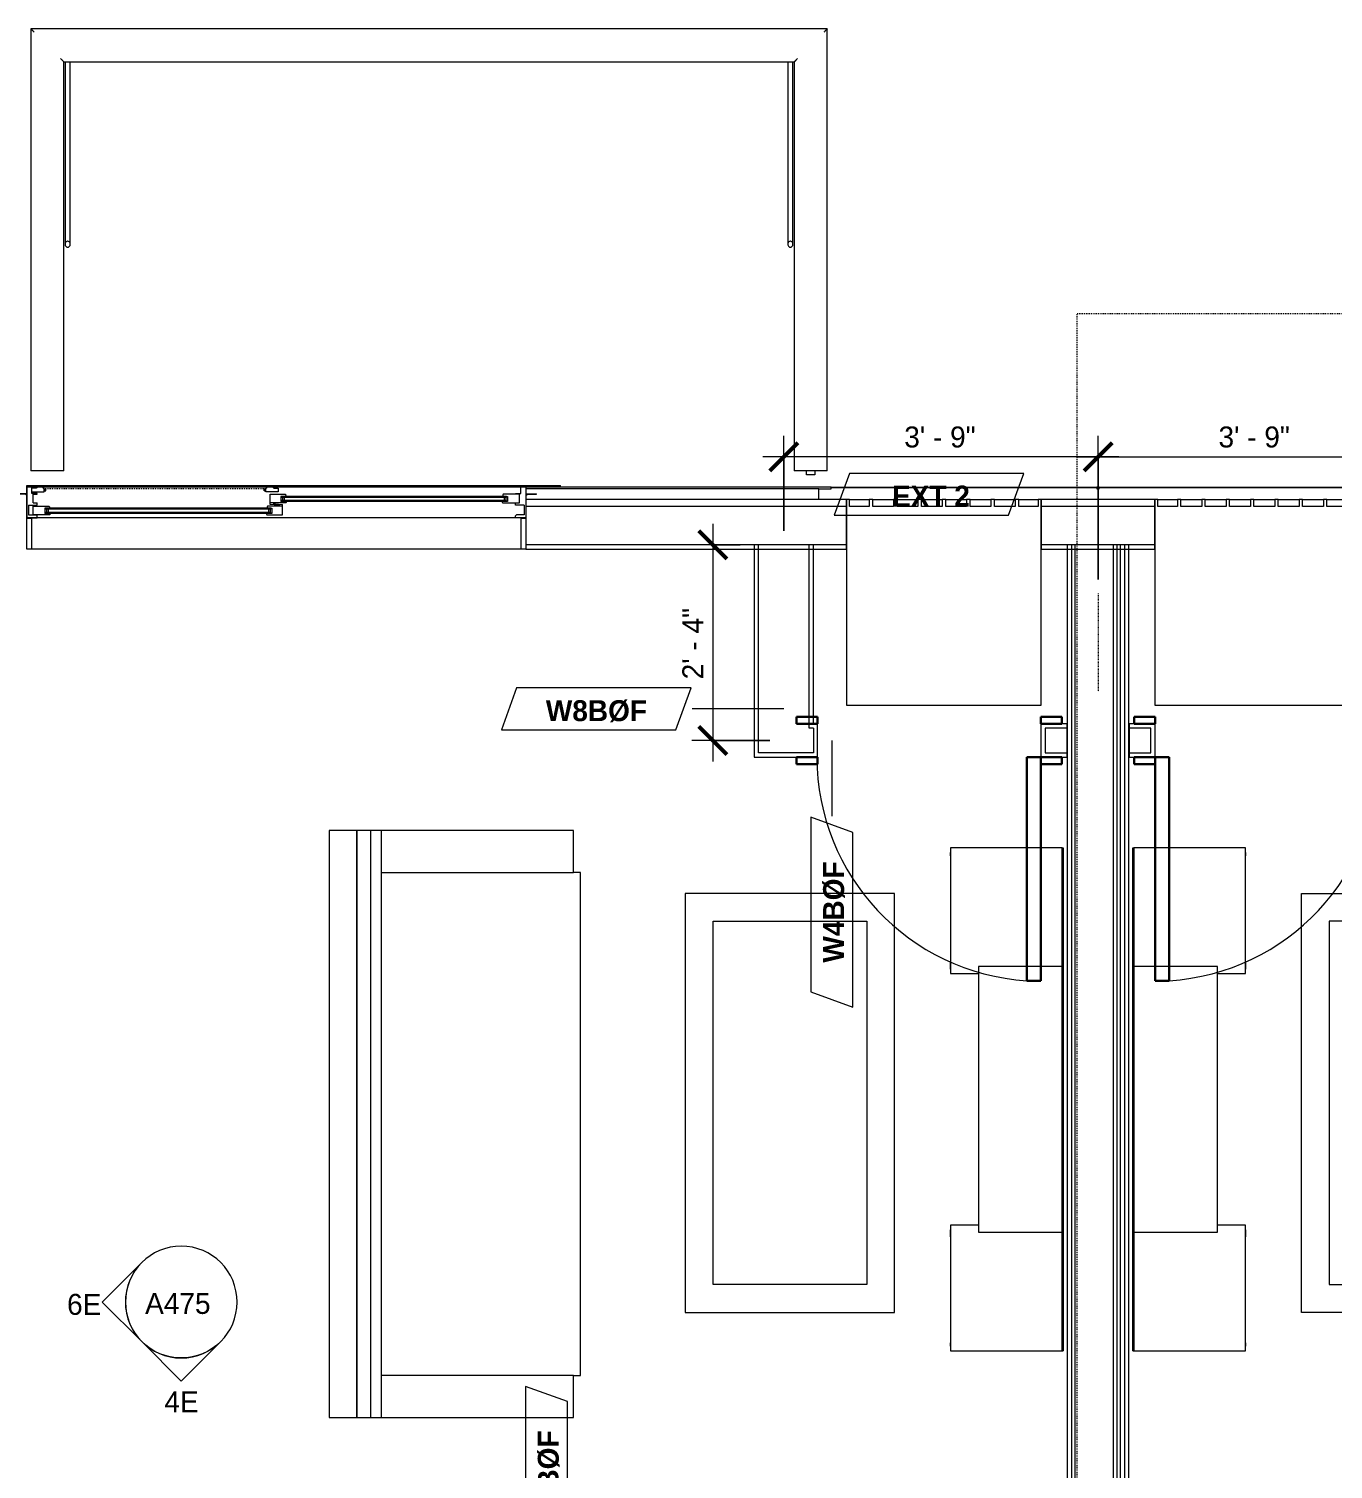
# Model space of a CAD drawing. Header units: inches. Extents: x -4010 to -1814, y 9846 to 12241.
# Drawn here: x -2867.8 to -2681, y 10710.8 to 10917 of the extents above; entities that cross this region are included whole.
import ezdxf

# ---------------------------------------------------------------- set-up
doc = ezdxf.new("R2010")
doc.units = ezdxf.units.IN
doc.header["$MEASUREMENT"] = 0
for name, pattern in [('Dash', [0.25, 0.125, -0.125]), ('Dash 3_32_', [0.1875, 0.09375, -0.09375]), ('Dash_2_', [0.25, 0.125, -0.125])]:
    doc.linetypes.add(name, pattern=pattern)
for name, color, linetype, lineweight in [('0-1', 7, 'Continuous', 5), ('0-2', 7, 'Continuous', 9), ('A-ANNO-DIMS', 211, 'Continuous', 9), ('A-ANNO-DIMS-32', 211, 'Continuous', 9), ('A-DETL-1', 90, 'Dash 3_32_', 18), ('A-DETL-GENF-1', 7, 'Continuous', 9), ('A-DETL-GENF-2', 92, 'Continuous', 18), ('A-DETL-GENF-HDLN-1', 7, 'Dash', 9), ('A-DETL-GENF-HDLN-2', 1, 'Continuous', 18), ('A-DOOR', 31, 'Continuous', 18), ('A-DOOR-1', 7, 'Continuous', 9), ('A-DOOR-3', 31, 'Continuous', 9), ('A-DOOR-4', 31, 'Continuous', 30), ('A-DOOR-FRAM-1', 7, 'Continuous', 9), ('A-DOOR-FRAM-3', 31, 'Continuous', 30), ('A-FLOR-HRAL-1', 7, 'Continuous', 9), ('A-GENM-1', 7, 'Continuous', 9), ('A-GLAZ-2', 7, 'Continuous', 9), ('A-WALL', 113, 'Continuous', 18), ('A-WALL-1', 7, 'Continuous', 9), ('A-WALL-2', 250, 'Continuous', 18), ('A-WALL-3', 113, 'Continuous', 9), ('A-WALL-IDEN', 211, 'Continuous', 9), ('G-ANNO-SYMB-3', 111, 'Continuous', 9), ('G-ANNO-SYMB-4', 111, 'Dash_2_', 9), ('I-FURN', 30, 'Continuous', 9), ('I-WALL-3', 7, 'Continuous', 9), ('I-WALL-4', 2, 'Continuous', 9), ('S-BEAM-1', 7, 'Continuous', 9)]:
    doc.layers.add(name, color=color, linetype=linetype, lineweight=lineweight)
doc.styles.add('Century Gothic', font='ufonts.com_century-gothic.ttf', dxfattribs={"height": 3})
doc.styles.add('Century Gothic_B_1', font='GOTHICB.TTF', dxfattribs={"height": 3})
doc.dimstyles.new('OD_1__HACK_2_1', dxfattribs={"dimscale": 12, "dimtxt": 3.132505, "dimasz": 0.333333, "dimexe": 0.25, "dimexo": 0.166667, "dimgap": 0.041667, "dimtad": 1, "dimdec": 4, "dimrnd": 0.0625, "dimzin": 3, "dimdsep": 46, "dimlunit": 4, "dimtxsty": 'Century Gothic', "dimblk1": 'OBLIQUE', "dimblk2": 'OBLIQUE', "dimsah": 1, "dimcen": 0.09, "dimdle": 0.25, "dimazin": 0, "dimtfac": 1, "dimtdec": 4, "dimtix": 1, "dimtmove": 0, "dimatfit": 3, "dimfxl": 1, "dimtvp": 1, "dimtfill": 1, "dimfrac": 2, "dimtolj": 1, "dimtzin": 0, "dimarcsym": 2})

# ---------------------------------------------------------------- blocks, each defined once
blk = doc.blocks.new('Perforated Panel at Magic-Pak - hvac panel - 3rd floor-2505075-UNIT PLANS - 2ND _ 3RD FLOOR')
at = {"layer": 'A-GLAZ-2'}
for p, q in [((-19.01, 4.44), (19.01, 4.44)), ((-19.01, 4.37), (-19.01, 4.44)), ((19.01, 4.37), (-19.01, 4.37)), ((19.01, 4.44), (19.01, 4.37))]:
    blk.add_line(p, q, dxfattribs=at)
blk = doc.blocks.new('V-Series_EWC4_SPVU_RFA_2015 - 2ND AND 3RD FLOOR-2226480-UNIT PLANS - 2ND _ 3RD FLOOR')
at = {"layer": 'A-GENM-1'}
for p, q in [((-3829.54, 11737.59), (-3858.97, 11737.59)), ((-3858.97, 11737.59), (-3858.97, 11737.15)), ((-3858.97, 11734.36), (-3858.97, 11737.15)), ((-3858.97, 11737.15), (-3857.97, 11737.15)), ((-3857.97, 11737.15), (-3857.97, 11734.36)), ((-3829.54, 11709.71), (-3829.54, 11737.59)), ((-3857.97, 11734.36), (-3858.97, 11734.36)), ((-3858.97, 11734.36), (-3858.97, 11733.86)), ((-3858.97, 11730.87), (-3858.97, 11733.86)), ((-3858.97, 11733.86), (-3857.97, 11733.86)), ((-3857.97, 11733.86), (-3857.97, 11730.87)), ((-3857.97, 11730.87), (-3858.97, 11730.87)), ((-3858.97, 11730.87), (-3858.97, 11730.37)), ((-3858.97, 11727.39), (-3858.97, 11730.37)), ((-3858.97, 11730.37), (-3857.97, 11730.37)), ((-3857.97, 11730.37), (-3857.97, 11727.39)), ((-3857.97, 11727.39), (-3858.97, 11727.39)), ((-3858.97, 11727.39), (-3858.97, 11726.89)), ((-3858.97, 11723.9), (-3858.97, 11726.89)), ((-3858.97, 11726.89), (-3857.97, 11726.89)), ((-3857.97, 11726.89), (-3857.97, 11723.9)), ((-3857.97, 11723.9), (-3858.97, 11723.9)), ((-3858.97, 11723.9), (-3858.97, 11723.4)), ((-3858.97, 11720.42), (-3858.97, 11723.4)), ((-3858.97, 11723.4), (-3857.97, 11723.4)), ((-3857.97, 11723.4), (-3857.97, 11720.42)), ((-3857.97, 11720.42), (-3858.97, 11720.42)), ((-3858.97, 11720.42), (-3858.97, 11719.92)), ((-3858.97, 11716.93), (-3858.97, 11719.92)), ((-3858.97, 11719.92), (-3857.97, 11719.92)), ((-3857.97, 11719.92), (-3857.97, 11716.93)), ((-3857.97, 11716.93), (-3858.97, 11716.93)), ((-3858.97, 11716.93), (-3858.97, 11716.43)), ((-3858.97, 11713.45), (-3858.97, 11716.43)), ((-3858.97, 11716.43), (-3857.97, 11716.43)), ((-3857.97, 11716.43), (-3857.97, 11713.45)), ((-3857.97, 11713.45), (-3858.97, 11713.45)), ((-3858.97, 11713.45), (-3858.97, 11712.95)), ((-3858.97, 11710.15), (-3858.97, 11712.95)), ((-3858.97, 11712.95), (-3857.97, 11712.95)), ((-3857.97, 11712.95), (-3857.97, 11710.15)), ((-3857.97, 11710.15), (-3858.97, 11710.15)), ((-3858.97, 11710.15), (-3858.97, 11709.71)), ((-3858.97, 11709.71), (-3829.54, 11709.71))]:
    blk.add_line(p, q, dxfattribs=at)
blk = doc.blocks.new('Railing - Baluster_01-V1-UNIT PLANS - 2ND _ 3RD FLOOR')
at = {"layer": 'A-FLOR-HRAL-1'}
for p, q in [((-0.59, 1.18), (0.59, 1.18)), ((-0.59, 0.59), (-0.59, 1.18)), ((0.59, 1.18), (0.59, 0.59))]:
    blk.add_line(p, q, dxfattribs=at)
blk = doc.blocks.new('Railing - Railing-2700268-UNIT PLANS - 2ND _ 3RD FLOOR')
at = {"layer": 'A-FLOR-HRAL-1'}
for p, q in [((-2753.5, 10917), (-2867.55, 10917)), ((-2867.55, 10917), (-2867.55, 10853.75)), ((-2753.5, 10853.75), (-2753.5, 10917)), ((-2862.82, 10912.28), (-2758.22, 10912.28)), ((-2862.82, 10853.75), (-2862.82, 10912.28)), ((-2758.22, 10912.28), (-2758.22, 10853.75)), ((-2867.08, 10853.75), (-2867.55, 10853.75)), ((-2863.3, 10853.75), (-2867.08, 10853.75)), ((-2862.82, 10853.75), (-2863.3, 10853.75)), ((-2757.75, 10853.75), (-2758.22, 10853.75)), ((-2753.97, 10853.75), (-2757.75, 10853.75)), ((-2753.5, 10853.75), (-2753.97, 10853.75))]:
    blk.add_line(p, q, dxfattribs=at)
for points, knots in [([(-2867.55, 10917), (-2867.55, 10917), (-2867.54, 10916.99), (-2867.51, 10916.97), (-2867.49, 10916.94), (-2867.46, 10916.91), (-2867.43, 10916.88), (-2867.4, 10916.86), (-2867.36, 10916.82), (-2867.32, 10916.77), (-2867.28, 10916.74), (-2867.25, 10916.7), (-2867.18, 10916.63), (-2867.12, 10916.57), (-2867.08, 10916.53)], [0, 0, 0, 0, 0.166667, 0.25, 0.333333, 0.416667, 0.458333, 0.5, 0.583333, 0.666667, 0.708333, 0.75, 0.833333, 1, 1, 1, 1]), ([(-2753.5, 10917), (-2753.5, 10917), (-2753.51, 10916.99), (-2753.53, 10916.97), (-2753.56, 10916.94), (-2753.59, 10916.91), (-2753.62, 10916.88), (-2753.64, 10916.86), (-2753.68, 10916.82), (-2753.73, 10916.77), (-2753.76, 10916.74), (-2753.8, 10916.7), (-2753.87, 10916.63), (-2753.93, 10916.57), (-2753.97, 10916.53)], [0, 0, 0, 0, 0.166667, 0.25, 0.333333, 0.416667, 0.458333, 0.5, 0.583333, 0.666667, 0.708333, 0.75, 0.833333, 1, 1, 1, 1]), ([(-2863.3, 10912.75), (-2863.25, 10912.71), (-2863.19, 10912.65), (-2863.11, 10912.57), (-2863.07, 10912.52), (-2863.03, 10912.49), (-2863, 10912.45), (-2862.97, 10912.42), (-2862.94, 10912.39), (-2862.91, 10912.37), (-2862.89, 10912.34), (-2862.86, 10912.31), (-2862.83, 10912.29), (-2862.82, 10912.28), (-2862.82, 10912.28)], [0, 0, 0, 0, 0.166667, 0.25, 0.333333, 0.375, 0.416667, 0.5, 0.541667, 0.583333, 0.666667, 0.75, 0.833333, 1, 1, 1, 1]), ([(-2757.75, 10912.75), (-2757.79, 10912.71), (-2757.85, 10912.65), (-2757.93, 10912.57), (-2757.98, 10912.52), (-2758.01, 10912.49), (-2758.05, 10912.45), (-2758.08, 10912.42), (-2758.11, 10912.39), (-2758.13, 10912.37), (-2758.16, 10912.34), (-2758.19, 10912.31), (-2758.21, 10912.29), (-2758.22, 10912.28), (-2758.22, 10912.28)], [0, 0, 0, 0, 0.166667, 0.25, 0.333333, 0.375, 0.416667, 0.5, 0.541667, 0.583333, 0.666667, 0.75, 0.833333, 1, 1, 1, 1])]:
    blk.add_open_spline(points, degree=3, knots=knots, dxfattribs=at)
at = {"rotation": 180}
blk.add_blockref('Railing - Baluster_01-V1-UNIT PLANS - 2ND _ 3RD FLOOR', (-2755.86, 10854.34), dxfattribs=at)
blk = doc.blocks.new('Walls 27 - Walls 1-2568288-UNIT PLANS - 2ND _ 3RD FLOOR')
at = {"layer": 'S-BEAM-1'}
for p, q in [((-2759.16, 10912.28), (-2759.16, 10886.18)), ((-2758.41, 10886.18), (-2758.41, 10912.28))]:
    blk.add_line(p, q, dxfattribs=at)
at = {"layer": 'S-BEAM-1', "flags": 128}
for points in [[(-2758.41, 10886.18), (-2758.42, 10886.28), (-2758.45, 10886.38), (-2758.5, 10886.47), (-2758.57, 10886.53), (-2758.65, 10886.58), (-2758.74, 10886.61), (-2758.83, 10886.61), (-2758.91, 10886.58), (-2758.99, 10886.53), (-2759.06, 10886.47), (-2759.11, 10886.38), (-2759.15, 10886.28), (-2759.16, 10886.18)], [(-2759.16, 10886.18), (-2759.15, 10886.08), (-2759.11, 10885.98), (-2759.06, 10885.89), (-2758.99, 10885.82), (-2758.91, 10885.77), (-2758.83, 10885.75), (-2758.74, 10885.75), (-2758.65, 10885.77), (-2758.57, 10885.82), (-2758.5, 10885.89), (-2758.45, 10885.98), (-2758.42, 10886.08), (-2758.41, 10886.18)]]:
    blk.add_lwpolyline(points, dxfattribs=at)
blk = doc.blocks.new('Walls 28 - Walls 1-2568307-UNIT PLANS - 2ND _ 3RD FLOOR')
at = {"layer": 'S-BEAM-1'}
for p, q in [((-2862.65, 10912.28), (-2862.65, 10886.18)), ((-2861.9, 10886.18), (-2861.9, 10912.28))]:
    blk.add_line(p, q, dxfattribs=at)
at = {"layer": 'S-BEAM-1', "flags": 128}
for points in [[(-2861.9, 10886.18), (-2861.91, 10886.28), (-2861.94, 10886.38), (-2861.99, 10886.47), (-2862.06, 10886.53), (-2862.14, 10886.58), (-2862.23, 10886.61), (-2862.32, 10886.61), (-2862.41, 10886.58), (-2862.49, 10886.53), (-2862.56, 10886.47), (-2862.61, 10886.38), (-2862.64, 10886.28), (-2862.65, 10886.18)], [(-2862.65, 10886.18), (-2862.64, 10886.08), (-2862.61, 10885.98), (-2862.56, 10885.89), (-2862.49, 10885.82), (-2862.41, 10885.77), (-2862.32, 10885.75), (-2862.23, 10885.75), (-2862.14, 10885.77), (-2862.06, 10885.82), (-2861.99, 10885.89), (-2861.94, 10885.98), (-2861.91, 10886.08), (-2861.9, 10886.18)]]:
    blk.add_lwpolyline(points, dxfattribs=at)
blk = doc.blocks.new('Door-Sliding-Marvin-2_Panel_Patio_Door-Essential - ESSPD60610 - 2nd floor-3095615-UNIT PLANS - 2ND _ 3RD FLOOR')
at = {"layer": 'A-DETL-GENF-1'}
for p, q in [((-32.87, -2.97), (-32.87, -2.52)), ((-32.61, -2.97), (-32.61, -2.52))]:
    blk.add_line(p, q, dxfattribs=at)
at = {"layer": 'A-DETL-GENF-2'}
for p, q in [((-35.75, 4.44), (-35.06, 4.44)), ((-35.75, -0.03), (-35.75, 4.44)), ((-35.06, 4.44), (-35.06, -0.03)), ((35.06, 4.44), (35.75, 4.44)), ((35.06, -0.03), (35.06, 4.44)), ((35.75, 4.44), (35.75, -0.03)), ((-35.06, -0.03), (-35.75, -0.03)), ((-35.75, -0.06), (-34.25, -0.06)), ((-35.75, -4.53), (-35.75, -0.06)), ((-35.5, -0.5), (-34.39, -0.5)), ((-35.5, -1.88), (-35.5, -0.5)), ((-35.5, -1.88), (-34.25, -1.88)), ((-34.39, -0.5), (-34.25, -0.35)), ((-34.25, -0.06), (-34.25, -0.35)), ((-34.25, -1.88), (-34.25, -2.19)), ((35.75, -0.03), (35.06, -0.03)), ((-37.25, -3.44), (-37.25, -3.48)), ((-35.91, -3.44), (-37.25, -3.44)), ((-35.75, -3.48), (-37.25, -3.48)), ((-35.75, -3.33), (-35.91, -3.33)), ((-35.91, -3.44), (-35.91, -3.33)), ((-34.25, -3.56), (-35, -3.56)), ((-35, -3.56), (-35, -4.53)), ((-32.41, -2.19), (-34.81, -2.19)), ((-34.81, -2.19), (-34.81, -3.44)), ((-34.81, -3.44), (-32.46, -3.44)), ((-34.25, -3.44), (-34.25, -3.56)), ((-33.09, -2.38), (-32.34, -2.38)), ((-33.09, -3.13), (-33.09, -2.38)), ((-32.38, -3.13), (-33.09, -3.13)), ((-32.98, -2.52), (-32.98, -2.38)), ((-32.98, -2.97), (-32.98, -3.13)), ((-32.46, -3.44), (-32.38, -3.13)), ((-32.34, -2.25), (-32.41, -2.19)), ((-32.34, -2.38), (-32.34, -2.25)), ((-35, -4.53), (-35.75, -4.53))]:
    blk.add_line(p, q, dxfattribs=at)
at = {"layer": 'A-DETL-GENF-HDLN-1'}
blk.add_line((1.75, -4.19), (33.01, -4.19), dxfattribs=at)
at = {"layer": 'A-DETL-GENF-HDLN-2'}
for p, q in [((1.34, -0.5), (-0.88, -0.5)), ((-0.88, -0.5), (-0.88, -1.97)), ((-0.88, -1.75), (1.29, -1.75)), ((0.24, -2.07), (-0.88, -1.97)), ((-0.24, -1.83), (-0.43, -1.83)), ((-0.43, -1.83), (-0.43, -1.93)), ((-0.43, -1.93), (0.43, -2.01)), ((-0.24, -1.76), (-0.24, -1.83)), ((-0.24, -1.87), (-0.24, -1.95)), ((-0.24, -1.87), (0.87, -1.97)), ((0.24, -2.07), (0.24, -1.99)), ((0.43, -2.11), (0.43, -2.01)), ((0.66, -1.44), (0.66, -0.69)), ((0.66, -0.69), (1.41, -0.69)), ((1.37, -1.44), (0.66, -1.44)), ((0.77, -0.83), (0.77, -0.69)), ((0.77, -1.29), (0.77, -1.44)), ((0.87, -1.97), (0.87, -3.44)), ((0.88, -1.29), (0.88, -0.83)), ((1.14, -1.29), (1.14, -0.83)), ((1.29, -1.75), (1.37, -1.44)), ((1.41, -0.56), (1.34, -0.5)), ((1.41, -0.69), (1.41, -0.56)), ((32.41, -0.56), (32.47, -0.5)), ((32.41, -0.69), (32.41, -0.56)), ((33.16, -0.69), (32.41, -0.69)), ((32.52, -1.75), (32.44, -1.44)), ((32.44, -1.44), (33.16, -1.44)), ((32.47, -0.5), (34.84, -0.5)), ((34.84, -1.75), (32.52, -1.75)), ((32.68, -1.29), (32.68, -0.83)), ((32.93, -1.29), (32.93, -0.83)), ((33.04, -0.83), (33.04, -0.69)), ((33.04, -1.29), (33.04, -1.44)), ((33.16, -1.44), (33.16, -0.69)), ((35.75, -0.06), (34.25, -0.06)), ((34.25, -0.06), (34.25, -0.35)), ((34.39, -0.5), (34.25, -0.35)), ((35.5, -1.88), (34.25, -1.88)), ((34.25, -1.88), (34.25, -2.19)), ((35.5, -0.5), (34.39, -0.5)), ((34.84, -0.5), (34.84, -1.75)), ((35.5, -1.88), (35.5, -0.5)), ((35.75, -4.53), (35.75, -0.06)), ((-32.87, -2.97), (-32.87, -2.52)), ((-32.61, -2.97), (-32.61, -2.52)), ((-1.41, -2.25), (-1.34, -2.19)), ((-1.41, -2.38), (-1.41, -2.25)), ((-0.66, -2.38), (-1.41, -2.38)), ((-1.29, -3.44), (-1.38, -3.13)), ((-1.38, -3.13), (-0.66, -3.13)), ((-1.34, -2.19), (0.87, -2.19)), ((0.87, -3.44), (-1.29, -3.44)), ((-1.14, -2.97), (-1.14, -2.52)), ((-0.88, -2.97), (-0.88, -2.52)), ((-0.77, -2.52), (-0.77, -2.38)), ((-0.77, -2.97), (-0.77, -3.13)), ((-0.66, -3.13), (-0.66, -2.38)), ((-0.24, -4.3), (-0.24, -3.78)), ((-0.24, -3.78), (1.51, -3.78)), ((0.24, -2.11), (0.43, -2.11)), ((0.24, -2.18), (0.24, -2.11)), ((1.51, -3.78), (1.51, -3.9)), ((1.51, -3.9), (1.75, -3.9)), ((1.51, -3.94), (1.51, -4.3)), ((1.71, -3.94), (1.51, -3.94)), ((1.64, -4.08), (1.64, -4.19)), ((1.64, -4.08), (1.71, -4.08)), ((1.71, -4.08), (1.71, -3.94)), ((1.75, -3.9), (1.75, -4.19)), ((33.25, -3.9), (33.01, -3.9)), ((33.01, -3.9), (33.01, -4.19)), ((33.05, -3.94), (33.25, -3.94)), ((33.05, -4.08), (33.05, -3.94)), ((33.12, -4.08), (33.05, -4.08)), ((33.12, -4.08), (33.12, -4.19)), ((33.25, -3.78), (33.25, -3.9)), ((35, -3.78), (33.25, -3.78)), ((33.25, -3.94), (33.25, -4.3)), ((34.81, -2.19), (34.25, -2.19)), ((34.81, -3.44), (34.25, -3.44)), ((34.25, -3.44), (34.25, -3.56)), ((34.25, -3.56), (35, -3.56)), ((34.81, -2.19), (34.81, -3.44)), ((35, -3.56), (35, -4.53)), ((35.75, -3.33), (35.9, -3.33)), ((35.75, -3.48), (37.25, -3.48)), ((35.9, -3.44), (35.9, -3.33)), ((35.9, -3.44), (37.25, -3.44)), ((37.25, -3.44), (37.25, -3.48)), ((0.34, -4.3), (-0.24, -4.3)), ((0.6, -4.61), (0.34, -4.3)), ((1.35, -4.61), (0.6, -4.61)), ((1.35, -4.3), (1.51, -4.3)), ((1.35, -4.3), (1.35, -4.61)), ((1.75, -4.19), (1.64, -4.19)), ((33.01, -4.19), (33.12, -4.19)), ((33.41, -4.3), (33.25, -4.3)), ((33.41, -4.3), (33.41, -4.61)), ((33.41, -4.61), (34.16, -4.61)), ((34.16, -4.61), (34.42, -4.3)), ((34.42, -4.3), (35, -4.3)), ((35, -4.53), (35.75, -4.53))]:
    blk.add_line(p, q, dxfattribs=at)
at = {"layer": 'A-DOOR'}
for p, q in [((0.77, -0.69), (33.04, -0.69)), ((0.77, -0.83), (33.04, -0.83)), ((0.77, -1.29), (33.04, -1.29)), ((0.77, -1.44), (33.04, -1.44)), ((-32.98, -2.38), (-0.77, -2.38)), ((-32.98, -2.52), (-0.77, -2.52)), ((-32.98, -2.97), (-0.77, -2.97)), ((-32.98, -3.13), (-0.77, -3.13))]:
    blk.add_line(p, q, dxfattribs=at)
at = {"layer": 'A-DOOR-1'}
for p, q in [((-40.68, -4.44), (35.75, -4.44)), ((-40.68, -4.44), (-40.68, -4.69)), ((35.75, -4.69), (-40.68, -4.69)), ((35.75, -4.44), (35.75, -4.69))]:
    blk.add_line(p, q, dxfattribs=at)
at = {"layer": 'A-DOOR-FRAM-1'}
for p, q in [((-35.75, -0.06), (35.75, -0.06)), ((-35.75, -4.53), (-35.75, -0.06)), ((35.75, -0.06), (35.75, -4.53)), ((35.75, -4.53), (-35.75, -4.53))]:
    blk.add_line(p, q, dxfattribs=at)
blk = doc.blocks.new('CTR - 1st Phase - Shell_rvt-1-UNIT PLANS - 2ND _ 3RD FLOOR')
at = {"layer": 'A-WALL-1'}
for p, q in [((-2752.94, 10851.39), (-2791.71, 10851.39)), ((-2754.69, 10849.64), (-2754.69, 10851.14)), ((-2754.69, 10851.14), (-2752.94, 10851.14)), ((-2752.94, 10851.14), (-2752.94, 10851.33)), ((-2714.54, 10851.39), (-2714.91, 10851.39)), ((-2714.91, 10851.33), (-2714.91, 10851.14)), ((-2714.91, 10851.14), (-2714.54, 10851.14)), ((-2714.54, 10851.14), (-2714.54, 10851.33)), ((-2750.72, 10849.64), (-2754.69, 10849.64)), ((-2750.72, 10842.51), (-2750.72, 10849.64)), ((-2706.6, 10849.64), (-2722.85, 10849.64)), ((-2722.85, 10849.64), (-2722.85, 10842.51)), ((-2706.6, 10842.51), (-2706.6, 10849.64)), ((-2796.64, 10847.01), (-2796.64, 10846.98)), ((-2797.32, 10842.51), (-2867.45, 10842.51)), ((-2796.64, 10842.51), (-2750.72, 10842.51)), ((-2722.85, 10842.51), (-2706.6, 10842.51))]:
    blk.add_line(p, q, dxfattribs=at)
at = {"layer": 'A-WALL-2'}
for p, q in [((-2754.69, 10851.14), (-2796.64, 10851.14)), ((-2754.69, 10849.64), (-2796.64, 10849.64)), ((-2750.72, 10848.64), (-2796.64, 10848.64)), ((-2706.6, 10848.64), (-2722.85, 10848.64)), ((-2750.72, 10843.14), (-2796.64, 10843.14)), ((-2706.6, 10843.14), (-2722.85, 10843.14))]:
    blk.add_line(p, q, dxfattribs=at)
at = {"layer": '0-2'}
for name, p in [('Railing - Railing-2700268-UNIT PLANS - 2ND _ 3RD FLOOR', (0, 0)), ('Walls 28 - Walls 1-2568307-UNIT PLANS - 2ND _ 3RD FLOOR', (0, 0)), ('Walls 27 - Walls 1-2568288-UNIT PLANS - 2ND _ 3RD FLOOR', (0, 0)), ('Perforated Panel at Magic-Pak - hvac panel - 3rd floor-2505075-UNIT PLANS - 2ND _ 3RD FLOOR', (-2733.92, 10846.95)), ('Perforated Panel at Magic-Pak - hvac panel - 3rd floor-2505075-UNIT PLANS - 2ND _ 3RD FLOOR', (-2695.52, 10846.95))]:
    blk.add_blockref(name, p, dxfattribs=at)
for name, p, rotation in [('Door-Sliding-Marvin-2_Panel_Patio_Door-Essential - ESSPD60610 - 2nd floor-3095615-UNIT PLANS - 2ND _ 3RD FLOOR', (-2832.39, 10846.95), 180), ('V-Series_EWC4_SPVU_RFA_2015 - 2ND AND 3RD FLOOR-2226480-UNIT PLANS - 2ND _ 3RD FLOOR', (-14460.44, 6990.67), 269.9999999999999), ('V-Series_EWC4_SPVU_RFA_2015 - 2ND AND 3RD FLOOR-2226480-UNIT PLANS - 2ND _ 3RD FLOOR', (-14416.31, 6990.67), 269.9999999999999)]:
    blk.add_blockref(name, p, dxfattribs=dict(at, rotation=rotation))
blk = doc.blocks.new('CTR - 1st Phase - Common Walls_rvt-1-UNIT PLANS - 2ND _ 3RD FLOOR')
at = {"layer": 'A-WALL-2'}
for p, q in [((-2718.54, 10843.14), (-2718.54, 10476.16)), ((-2718.04, 10843.14), (-2718.04, 10476.16)), ((-2712.54, 10843.14), (-2712.54, 10476.16)), ((-2712.04, 10843.14), (-2712.04, 10476.16)), ((-2711.54, 10843.14), (-2711.54, 10476.16)), ((-2710.91, 10843.14), (-2710.91, 10476.16))]:
    blk.add_line(p, q, dxfattribs=at)
at = {"layer": 'I-WALL-3'}
for p, q in [((-2710.29, 10843.14), (-2719.16, 10843.14)), ((-2719.16, 10843.14), (-2719.16, 10476.16)), ((-2710.29, 10476.16), (-2710.29, 10843.14))]:
    blk.add_line(p, q, dxfattribs=at)
blk = doc.blocks.new('Entertainment_Center_14771 - Entertainment_Center_14771-3403083-UNIT PLANS - 2ND _ 3RD FLOOR')
at = {"layer": 'I-FURN'}
for p, q in [((-18, 10), (-36, 10)), ((-36, 10), (-36, -6)), ((-34.85, 10.03), (-35.34, 10.03)), ((-35.34, 10.03), (-35.34, 10)), ((-34.85, 10), (-34.85, 10.03)), ((-18.66, 10.03), (-19.66, 10.03)), ((-19.66, 10.03), (-19.66, 10)), ((-18.66, 10), (-18.66, 10.03)), ((-18, 6), (-18, 10)), ((36, 10), (18, 10)), ((18, 10), (18, 6)), ((18.66, 10.03), (18.66, 10)), ((19.66, 10.03), (18.66, 10.03)), ((19.66, 10), (19.66, 10.03)), ((35.34, 10.03), (34.85, 10.03)), ((34.85, 10.03), (34.85, 10)), ((35.34, 10), (35.34, 10.03)), ((36, -6), (36, 10)), ((19, 6), (-19, 6)), ((-19, 6), (-19, -6)), ((19, -6), (19, 6)), ((-36, -6), (-19, -6)), ((-36, -6.12), (-36, -6)), ((-36, -6), (-19, -6)), ((-19, -6.12), (-36, -6.12)), ((-19, -6), (19, -6)), ((-19, -6.12), (-19, -6)), ((-19, -6), (19, -6)), ((19, -6.12), (-19, -6.12)), ((19, -6), (36, -6)), ((19, -6), (19, -6.12)), ((19, -6), (36, -6)), ((36, -6.12), (19, -6.12)), ((36, -6.12), (36, -6))]:
    blk.add_line(p, q, dxfattribs=at)
blk = doc.blocks.new('Table-Coffee - one-1372853-UNIT PLANS - 2ND _ 3RD FLOOR')
at = {"layer": 'I-FURN'}
for p, q in [((-29.28, 11.25), (30.72, 11.25)), ((-29.28, -18.75), (-29.28, 11.25)), ((30.72, 11.25), (30.72, -18.75)), ((26.72, 7.25), (-25.28, 7.25)), ((-25.28, 7.25), (-25.28, -14.75)), ((26.72, -14.75), (26.72, 7.25)), ((-25.28, -14.75), (26.72, -14.75)), ((30.72, -18.75), (-29.28, -18.75))]:
    blk.add_line(p, q, dxfattribs=at)
blk = doc.blocks.new('Entertainment_Center_14771 - Entertainment_Center_14771-1352616-UNIT PLANS - 2ND _ 3RD FLOOR')
at = {"layer": 'I-FURN'}
for p, q in [((-36, 6.12), (-19, 6.12)), ((-36, 6), (-36, 6.12)), ((-19, 6), (-36, 6)), ((-19, 6), (-36, 6)), ((-36, 6), (-36, -10)), ((-19, 6.12), (19, 6.12)), ((-19, 6), (-19, 6.12)), ((19, 6), (-19, 6)), ((19, 6), (-19, 6)), ((-19, 6), (-19, -6)), ((19, 6.12), (36, 6.12)), ((19, 6.12), (19, 6)), ((36, 6), (19, 6)), ((19, -6), (19, 6)), ((36, 6), (19, 6)), ((36, 6), (36, 6.12)), ((36, -10), (36, 6)), ((-19, -6), (19, -6)), ((-18, -10), (-18, -6)), ((18, -6), (18, -10)), ((-36, -10), (-18, -10)), ((-35.34, -10), (-35.34, -10.03)), ((-35.34, -10.03), (-34.85, -10.03)), ((-34.85, -10.03), (-34.85, -10)), ((-19.66, -10), (-19.66, -10.03)), ((-19.66, -10.03), (-18.66, -10.03)), ((-18.66, -10.03), (-18.66, -10)), ((18, -10), (36, -10)), ((18.66, -10), (18.66, -10.03)), ((18.66, -10.03), (19.66, -10.03)), ((19.66, -10.03), (19.66, -10)), ((34.85, -10), (34.85, -10.03)), ((34.85, -10.03), (35.34, -10.03)), ((35.34, -10.03), (35.34, -10))]:
    blk.add_line(p, q, dxfattribs=at)
blk = doc.blocks.new('Couch-Both_Arms-Generic - 1-1352606-UNIT PLANS - 2ND _ 3RD FLOOR')
at = {"layer": 'I-FURN'}
for p, q in [((42, 17.5), (-42, 17.5)), ((-42, 17.5), (-42, 13.5)), ((42, 13.5), (42, 17.5)), ((-42, 13.5), (42, 13.5)), ((42, 13.5), (-42, 13.5)), ((-42, 13.5), (-42, 10)), ((42, 10), (42, 13.5)), ((-42, 11.5), (42, 11.5)), ((-42, 10), (-42, -17.5)), ((-42, 10), (42, 10)), ((-36, -17.5), (-36, 10)), ((36, 10), (36, -17.5)), ((42, -17.5), (42, 10)), ((-42, -17.5), (-36, -17.5)), ((-36, -17.5), (-36, -18.5)), ((-36, -18.5), (36, -18.5)), ((36, -18.5), (36, -17.5)), ((36, -17.5), (42, -17.5))]:
    blk.add_line(p, q, dxfattribs=at)
blk = doc.blocks.new('Table-Coffee - one-1352608-UNIT PLANS - 2ND _ 3RD FLOOR')
at = {"layer": 'I-FURN'}
for p, q in [((30.72, 18.75), (-29.28, 18.75)), ((-29.28, 18.75), (-29.28, -11.25)), ((30.72, -11.25), (30.72, 18.75)), ((-25.28, -7.25), (-25.28, 14.75)), ((-25.28, 14.75), (26.72, 14.75)), ((26.72, 14.75), (26.72, -7.25)), ((26.72, -7.25), (-25.28, -7.25)), ((-29.28, -11.25), (30.72, -11.25))]:
    blk.add_line(p, q, dxfattribs=at)
blk = doc.blocks.new('SWING - SINGLE - FLUSH - 32_ x 80_ - MAGIC PAK DOOR - ACOUSTICAL SEAL-3931467-UNIT PLANS - 2ND _ 3RD FLOOR')
at = {"layer": 'A-DOOR-3'}
blk.add_arc((16, 2.37), 32.07, 93.5759, 180, dxfattribs=at)
at = {"layer": 'A-DOOR-4'}
for p, q in [((14, 2.37), (14, 34.38)), ((16, 34.38), (14, 34.38)), ((16, 2.37), (16, 34.38)), ((16, 2.37), (14, 2.37))]:
    blk.add_line(p, q, dxfattribs=at)
at = {"layer": 'A-DOOR-FRAM-3'}
for p, q in [((-16, 3.37), (-19, 3.37)), ((-19, 3.37), (-19, 2.37)), ((-19, 2.37), (-16, 2.37)), ((-16, 2.37), (-16, 3.37)), ((19, 3.37), (16, 3.37)), ((16, 3.37), (16, 2.37)), ((16, 2.37), (19, 2.37)), ((19, 2.37), (19, 3.37)), ((-16, -2.38), (-19, -2.38)), ((-19, -2.38), (-19, -3.38)), ((-19, -3.38), (-16, -3.38)), ((-16, -3.38), (-16, -2.38)), ((19, -2.38), (16, -2.38)), ((16, -2.38), (16, -3.38)), ((16, -3.38), (19, -3.38)), ((19, -3.38), (19, -2.38))]:
    blk.add_line(p, q, dxfattribs=at)
blk = doc.blocks.new('SWING - SINGLE - FLUSH - 32_ x 80_ - MAGIC PAK DOOR - ACOUSTICAL SEAL-3930378-UNIT PLANS - 2ND _ 3RD FLOOR')
at = {"layer": 'A-DOOR-3'}
blk.add_arc((16, -2.37), 32.07, 180, 266.4241, dxfattribs=at)
at = {"layer": 'A-DOOR-4'}
for p, q in [((14, -2.37), (14, -34.38)), ((16, -2.37), (14, -2.37)), ((16, -2.37), (16, -34.38)), ((16, -34.38), (14, -34.38))]:
    blk.add_line(p, q, dxfattribs=at)
at = {"layer": 'A-DOOR-FRAM-3'}
for p, q in [((-19, 2.38), (-19, 3.38)), ((-19, 3.38), (-16, 3.38)), ((-16, 2.38), (-19, 2.38)), ((-16, 3.38), (-16, 2.38)), ((16, 2.38), (16, 3.38)), ((16, 3.38), (19, 3.38)), ((19, 2.38), (16, 2.38)), ((19, 3.38), (19, 2.38)), ((-19, -2.37), (-16, -2.37)), ((-19, -3.37), (-19, -2.37)), ((-16, -3.37), (-19, -3.37)), ((-16, -2.37), (-16, -3.37)), ((16, -2.37), (19, -2.37)), ((16, -3.37), (16, -2.37)), ((19, -3.37), (16, -3.37)), ((19, -2.37), (19, -3.37))]:
    blk.add_line(p, q, dxfattribs=at)
blk = doc.blocks.new('Elevation - Filled Arrow-152140-UNIT PLANS - 2ND _ 3RD FLOOR')
at = {"layer": 'G-ANNO-SYMB-3'}
for start, end in [(360, 180), (180, 360)]:
    blk.add_arc((0, 0), 0.25, start, end, dxfattribs=at)
blk = doc.blocks.new('Elevation - Filled Arrow-151867-UNIT PLANS - 2ND _ 3RD FLOOR')
at = {"layer": 'G-ANNO-SYMB-3'}
for p, q in [((0, 0.3536), (-0.1768, 0.1768)), ((0.1768, 0.1768), (0, 0.3536))]:
    blk.add_line(p, q, dxfattribs=at)
blk.add_arc((0, 0), 0.25, 45, 135, dxfattribs=at)
blk = doc.blocks.new('DIMBLOCK282-UNIT PLANS - 2ND _ 3RD FLOOR')
at = {"layer": 'A-ANNO-DIMS-32'}
for p, q in [((-2714.72, 10838.16), (-2714.72, 10858.74)), ((-2669.72, 10845.13), (-2669.72, 10858.74)), ((-2717.72, 10855.74), (-2666.72, 10855.74)), ((-2714.72, 10855.74), (-2714.72, 10838.16)), ((-2669.72, 10855.74), (-2669.72, 10845.13))]:
    blk.add_line(p, q, dxfattribs=at)
at = {"layer": 'A-ANNO-DIMS-32', "lineweight": 50}
for p, q in [((-2714.72, 10855.74), (-2712.72, 10857.74)), ((-2669.72, 10855.74), (-2667.72, 10857.74)), ((-2714.72, 10855.74), (-2716.72, 10853.74)), ((-2669.72, 10855.74), (-2671.72, 10853.74))]:
    blk.add_line(p, q, dxfattribs=at)
at = {"layer": 'A-ANNO-DIMS-32', "color": 0, "insert": (-2697.47, 10860.08), "char_height": 3, "width": 12.5897, "attachment_point": 1, "line_spacing_factor": 0.984502, "style": 'Century Gothic', "bg_fill": 3, "box_fill_scale": 1.25, "bg_fill_color": 256, "bg_fill_true_color": 13158600, "bg_fill_transparency": 0}
blk.add_mtext('3\' - 9"', dxfattribs=at)
blk = doc.blocks.new('_Oblique')
at = {"color": 0, "linetype": 'ByBlock', "lineweight": -2}
blk.add_line((-0.5, -0.5), (0.5, 0.5), dxfattribs=at)
blk = doc.blocks.new('DIMBLOCK283-UNIT PLANS - 2ND _ 3RD FLOOR')
at = {"layer": 'A-ANNO-DIMS-32'}
for p, q in [((-2759.72, 10845.13), (-2759.72, 10858.74)), ((-2714.72, 10838.16), (-2714.72, 10858.74)), ((-2711.72, 10855.74), (-2762.72, 10855.74)), ((-2759.72, 10855.74), (-2759.72, 10845.13)), ((-2714.72, 10855.74), (-2714.72, 10838.16))]:
    blk.add_line(p, q, dxfattribs=at)
at = {"layer": 'A-ANNO-DIMS-32', "lineweight": 50}
for p, q in [((-2759.72, 10855.74), (-2757.72, 10857.74)), ((-2714.72, 10855.74), (-2712.72, 10857.74)), ((-2759.72, 10855.74), (-2761.72, 10853.74)), ((-2714.72, 10855.74), (-2716.72, 10853.74))]:
    blk.add_line(p, q, dxfattribs=at)
at = {"layer": 'A-ANNO-DIMS-32', "color": 0, "insert": (-2742.47, 10860.08), "char_height": 3, "width": 12.5897, "attachment_point": 1, "line_spacing_factor": 0.984502, "style": 'Century Gothic', "bg_fill": 3, "box_fill_scale": 1.25, "bg_fill_color": 256, "bg_fill_true_color": 13158600, "bg_fill_transparency": 0}
blk.add_mtext('3\' - 9"', dxfattribs=at)
blk = doc.blocks.new('DIMBLOCK309-UNIT PLANS - 2ND _ 3RD FLOOR')
at = {"layer": 'A-ANNO-DIMS-32', "lineweight": 50}
for p, q in [((-2769.9, 10843.13), (-2771.9, 10845.13)), ((-2769.9, 10843.13), (-2767.9, 10841.13)), ((-2769.9, 10815.13), (-2771.9, 10817.13)), ((-2769.9, 10815.13), (-2767.9, 10813.13))]:
    blk.add_line(p, q, dxfattribs=at)
at = {"layer": 'A-ANNO-DIMS-32'}
for p, q in [((-2769.9, 10846.13), (-2769.9, 10812.13)), ((-2765.97, 10843.13), (-2772.9, 10843.13)), ((-2769.9, 10843.13), (-2765.97, 10843.13)), ((-2761.72, 10815.13), (-2772.9, 10815.13)), ((-2769.9, 10815.13), (-2761.72, 10815.13))]:
    blk.add_line(p, q, dxfattribs=at)
at = {"layer": 'A-ANNO-DIMS-32', "color": 0, "insert": (-2774.25, 10823.89), "char_height": 3, "width": 12.5897, "attachment_point": 1, "rotation": 90, "line_spacing_factor": 0.984502, "style": 'Century Gothic', "bg_fill": 3, "box_fill_scale": 1.25, "bg_fill_color": 256, "bg_fill_true_color": 13158600, "bg_fill_transparency": 0}
blk.add_mtext('2\' - 4"', dxfattribs=at)
blk = doc.blocks.new('Wall Tag - Arch Wall-3956453-UNIT PLANS - 2ND _ 3RD FLOOR')
at = {"layer": 'A-WALL-IDEN'}
for p, q in [((-0.3561, 0.0937), (-0.4244, -0.0937)), ((0.4244, 0.0937), (-0.3561, 0.0937)), ((0.3561, -0.0937), (0.4244, 0.0937)), ((-0.4244, -0.0937), (0.3561, -0.0937))]:
    blk.add_line(p, q, dxfattribs=at)

msp = doc.modelspace()

# ---------------------------------------------------------------- linework, layer by layer
at = {"layer": 'A-DETL-1'}
msp.add_line((-2714.72374, 10836.15893), (-2714.72374, 10822.15893), dxfattribs=at)
msp.add_line((-2714.72374, 10836.15893), (-2714.72374, 10822.15893), dxfattribs=at)
at = {"layer": 'A-WALL'}
for p, q in [((-2763.34874, 10813.38481), (-2763.34874, 10843.13481)), ((-2756.09874, 10816.88481), (-2756.09874, 10843.13481)), ((-2755.47374, 10816.88481), (-2756.09874, 10816.88481)), ((-2719.16124, 10816.88481), (-2722.28624, 10816.88481)), ((-2722.28624, 10816.88481), (-2722.28624, 10813.38481)), ((-2707.16124, 10816.88481), (-2710.28624, 10816.88481)), ((-2707.16124, 10813.38481), (-2707.16124, 10816.88481)), ((-2755.47374, 10813.38481), (-2763.34874, 10813.38481)), ((-2722.28624, 10813.38481), (-2719.16124, 10813.38481)), ((-2710.28624, 10813.38481), (-2707.16124, 10813.38481))]:
    msp.add_line(p, q, dxfattribs=at)
at = {"layer": 'A-WALL-3'}
for p, q in [((-2754.91124, 10817.50981), (-2755.47374, 10817.50981)), ((-2754.91124, 10812.75981), (-2754.91124, 10817.50981)), ((-2719.16124, 10817.50981), (-2722.91124, 10817.50981)), ((-2722.91124, 10817.50981), (-2722.91124, 10812.75981)), ((-2719.16124, 10812.75981), (-2719.16124, 10817.50981)), ((-2706.53624, 10817.50981), (-2710.28624, 10817.50981)), ((-2710.28624, 10817.50981), (-2710.28624, 10812.75981)), ((-2706.53624, 10812.75981), (-2706.53624, 10817.50981)), ((-2755.47374, 10816.88481), (-2755.47374, 10813.38481)), ((-2755.47374, 10812.75981), (-2754.91124, 10812.75981)), ((-2722.91124, 10812.75981), (-2719.16124, 10812.75981)), ((-2710.28624, 10812.75981), (-2706.53624, 10812.75981))]:
    msp.add_line(p, q, dxfattribs=at)
at = {"layer": 'A-WALL-IDEN'}
msp.add_line((-2752.84489, 10815.13481), (-2752.84489, 10804.29165), dxfattribs=at)
at = {"layer": 'G-ANNO-SYMB-4'}
for p, q in [((-2717.72374, 10876.24544), (-2510.12374, 10876.24544)), ((-2717.72374, 10450.7894), (-2717.72374, 10876.24544))]:
    msp.add_line(p, q, dxfattribs=at)
at = {"layer": 'I-WALL-4'}
for p, q in [((-2763.97374, 10843.13481), (-2763.97374, 10812.75981)), ((-2755.47374, 10843.13481), (-2763.97374, 10843.13481)), ((-2755.47374, 10817.50981), (-2755.47374, 10843.13481)), ((-2763.97374, 10812.75981), (-2755.47374, 10812.75981))]:
    msp.add_line(p, q, dxfattribs=at)

# ---------------------------------------------------------------- block references
at = {"layer": '0-1'}
for name in ['CTR - 1st Phase - Common Walls_rvt-1-UNIT PLANS - 2ND _ 3RD FLOOR', 'CTR - 1st Phase - Shell_rvt-1-UNIT PLANS - 2ND _ 3RD FLOOR']:
    msp.add_blockref(name, (0, 0), dxfattribs=at)
at = {"layer": 'A-DOOR-3'}
msp.add_blockref('SWING - SINGLE - FLUSH - 32_ x 80_ - MAGIC PAK DOOR - ACOUSTICAL SEAL-3930378-UNIT PLANS - 2ND _ 3RD FLOOR', (-2738.91124, 10815.13481), dxfattribs=at)
at = {"layer": 'A-DOOR-3', "rotation": 180}
msp.add_blockref('SWING - SINGLE - FLUSH - 32_ x 80_ - MAGIC PAK DOOR - ACOUSTICAL SEAL-3931467-UNIT PLANS - 2ND _ 3RD FLOOR', (-2690.53624, 10815.13481), dxfattribs=at)
at = {"layer": 'A-WALL-IDEN', "xscale": 31.99999999999999, "yscale": 31.99999999999999, "zscale": 31.99999999999999, "rotation": 89.99999999999991}
for p in [(-2752.84489, 10790.55995), (-2793.70391, 10709.10967)]:
    msp.add_blockref('Wall Tag - Arch Wall-3956453-UNIT PLANS - 2ND _ 3RD FLOOR', p, dxfattribs=at)
at = {"layer": 'G-ANNO-SYMB-3', "xscale": 31.99999999999999, "yscale": 31.99999999999999, "zscale": 31.99999999999999}
msp.add_blockref('Elevation - Filled Arrow-152140-UNIT PLANS - 2ND _ 3RD FLOOR', (-2846.00797, 10734.75795), dxfattribs=at)
at = {"layer": 'G-ANNO-SYMB-3', "xscale": 31.99999999999999, "yscale": 31.99999999999999, "zscale": 31.99999999999999, "rotation": 89.9999999999983}
msp.add_blockref('Elevation - Filled Arrow-151867-UNIT PLANS - 2ND _ 3RD FLOOR', (-2846.00797, 10734.75795), dxfattribs=at)
at = {"layer": 'G-ANNO-SYMB-3', "extrusion": (0, 0, -1), "xscale": 31.99999999999999, "yscale": 31.99999999999999, "zscale": 31.99999999999999, "rotation": 180}
msp.add_blockref('Elevation - Filled Arrow-151867-UNIT PLANS - 2ND _ 3RD FLOOR', (2846.00797, 10734.75795), dxfattribs=at)
at = {"layer": 'I-FURN'}
for name, p, rotation in [('Couch-Both_Arms-Generic - 1-1352606-UNIT PLANS - 2ND _ 3RD FLOOR', (-2807.34874, 10760.25961), 89.9999999999797), ('Entertainment_Center_14771 - Entertainment_Center_14771-1352616-UNIT PLANS - 2ND _ 3RD FLOOR', (-2725.84874, 10763.76988), 269.9999999999737), ('Entertainment_Center_14771 - Entertainment_Center_14771-3403083-UNIT PLANS - 2ND _ 3RD FLOOR', (-2703.59874, 10763.76988), 270.0000000000263), ('Table-Coffee - one-1352608-UNIT PLANS - 2ND _ 3RD FLOOR', (-2762.5972, 10763.97874), 269.9999999999835), ('Table-Coffee - one-1372853-UNIT PLANS - 2ND _ 3RD FLOOR', (-2666.85027, 10763.97874), 270.0000000000165)]:
    msp.add_blockref(name, p, dxfattribs=dict(at, rotation=rotation))

# ---------------------------------------------------------------- texts
at = {"layer": 'A-WALL-IDEN', "insert": (-2793.79858, 10820.90615), "char_height": 3, "width": 17.372, "attachment_point": 1, "style": 'Century Gothic_B_1'}
msp.add_mtext('W8BØF', dxfattribs=at)
at = {"layer": 'A-WALL-IDEN', "char_height": 3, "width": 17.372, "attachment_point": 1, "rotation": 90, "style": 'Century Gothic_B_1'}
for insert in [(-2754.09242, 10783.34403), (-2794.95145, 10701.89375)]:
    msp.add_mtext('W4BØF', dxfattribs=dict(at, insert=insert))
at = {"layer": 'G-ANNO-SYMB-3', "char_height": 3, "attachment_point": 1, "style": 'Century Gothic'}
for s, insert, width in [('6E', (-2862.36099, 10735.92996), 5.555), ('A475', (-2851.18392, 10736.06438), 12.221), ('4E', (-2848.42232, 10721.99129), 5.555)]:
    msp.add_mtext(s, dxfattribs=dict(at, insert=insert, width=width))

# ---------------------------------------------------------------- next in the draw order: dimensions: what is measured, and where the dimension line sits
at = {"layer": 'A-ANNO-DIMS'}
dim = msp.add_linear_dim(base=(-2669.72374, 10855.73869), p1=(-2714.72374, 10836.15893), p2=(-2669.72374, 10843.13481), dimstyle='OD_1__HACK_2_1', override={"dimpost": '<>', "dimfxl": 45.537488}, dxfattribs=at)
dim.commit()
dim.dimension.update_dxf_attribs({"geometry": 'DIMBLOCK282-UNIT PLANS - 2ND _ 3RD FLOOR', "text_midpoint": (-2692.22374, 10857.81415)})

# ---------------------------------------------------------------- next in the draw order: dimensions: what is measured, and where the dimension line sits
dim = msp.add_linear_dim(base=(-2759.72374, 10855.73869), p1=(-2714.72374, 10836.15893), p2=(-2759.72374, 10843.13481), angle=0, dimstyle='OD_1__HACK_2_1', override={"dimpost": '<>', "dimfxl": 45.537488}, dxfattribs=at)
dim.commit()
dim.dimension.update_dxf_attribs({"geometry": 'DIMBLOCK283-UNIT PLANS - 2ND _ 3RD FLOOR', "text_midpoint": (-2737.22374, 10857.81415)})

# ---------------------------------------------------------------- next in the draw order: block references
at = {"layer": 'A-WALL-IDEN', "xscale": 31.99999999999999, "yscale": 31.99999999999999, "zscale": 31.99999999999999}
msp.add_blockref('Wall Tag - Arch Wall-3956453-UNIT PLANS - 2ND _ 3RD FLOOR', (-2738.92374, 10850.36991), dxfattribs=at)

# ---------------------------------------------------------------- next in the draw order: texts
at = {"layer": 'A-WALL-IDEN', "insert": (-2744.2247, 10851.61745), "char_height": 3, "width": 12.726, "attachment_point": 1, "style": 'Century Gothic_B_1'}
msp.add_mtext('EXT 2', dxfattribs=at)

# ---------------------------------------------------------------- next in the draw order: dimensions: what is measured, and where the dimension line sits
at = {"layer": 'A-ANNO-DIMS'}
dim = msp.add_linear_dim(base=(-2769.90181, 10815.13481), p1=(-2763.97374, 10843.13481), p2=(-2759.72374, 10815.13481), angle=90, dimstyle='OD_1__HACK_2_1', override={"dimpost": '<>', "dimfxl": 28.320708}, dxfattribs=at)
dim.commit()
dim.dimension.update_dxf_attribs({"geometry": 'DIMBLOCK309-UNIT PLANS - 2ND _ 3RD FLOOR', "text_midpoint": (-2771.93954, 10829.13481)})

# ---------------------------------------------------------------- next in the draw order: linework, layer by layer
at = {"layer": 'A-WALL-IDEN'}
msp.add_line((-2759.72374, 10819.65862), (-2772.85096, 10819.65862), dxfattribs=at)

# ---------------------------------------------------------------- next in the draw order: block references
at = {"layer": 'A-WALL-IDEN', "xscale": 31.99999999999999, "yscale": 31.99999999999999, "zscale": 31.99999999999999}
msp.add_blockref('Wall Tag - Arch Wall-3956453-UNIT PLANS - 2ND _ 3RD FLOOR', (-2786.58266, 10819.65862), dxfattribs=at)

doc.saveas('drawing.dxf')
